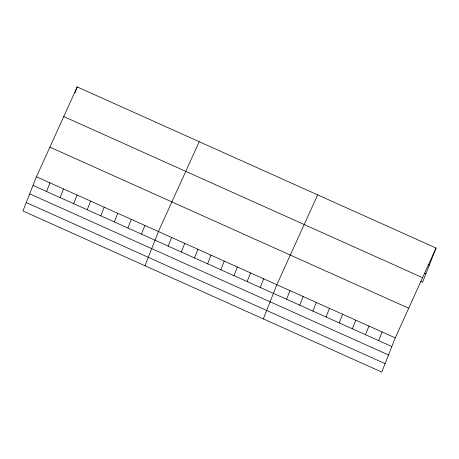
<?xml version="1.0" encoding="UTF-8"?>
<svg xmlns="http://www.w3.org/2000/svg" width="459" height="459" viewBox="0 0 459 459"><rect width="100%" height="100%" fill="white"/><g stroke="black" fill="none" stroke-linecap="round" stroke-linejoin="round"><path stroke-width="0.69" d="M36.422 176.767L22.95 210.962L381.779 372.083L395.245 337.887L436.05 248.038L77.221 86.917L36.422 176.767L395.245 337.887M74.863 92.907L77.221 86.917M46.566 191.506L49.974 182.854M60.123 197.594L63.531 188.942M73.681 203.681L77.083 195.029M87.233 209.769L90.641 201.117M100.791 215.856L104.199 207.204M114.343 221.938L117.751 213.292M127.9 228.025L131.308 219.373M141.458 234.113L144.866 225.461M144.952 265.744L158.418 231.548L199.223 141.699M168.172 246.11L171.574 237.458M181.328 252.014L184.736 243.368M194.484 257.924L197.892 249.271M207.64 263.833L211.048 255.181M220.796 269.737L224.204 261.085M233.952 275.647L237.36 266.995M247.108 281.556L250.516 272.904M260.27 287.46L263.678 278.808M263.363 318.913L276.834 284.718L317.639 194.868M286.582 299.279L289.99 290.627M299.738 305.183L303.147 296.531M312.895 311.093L316.303 302.441M326.051 317.003L329.459 308.35M339.212 322.906L342.621 314.254M352.369 328.816L355.777 320.164M365.525 334.726L368.933 326.074M378.681 340.63L382.089 331.977M436.05 248.038L422.578 282.233L420.702 281.384M428.069 264.556L429.32 265.118M424.65 273.237L425.9 273.799M63.755 116.569L422.584 277.689M49.882 147.121L408.711 308.236M33.014 185.419L391.837 346.539M29.692 193.847L388.521 354.968M26.272 202.534L385.095 363.648"/></g></svg>
